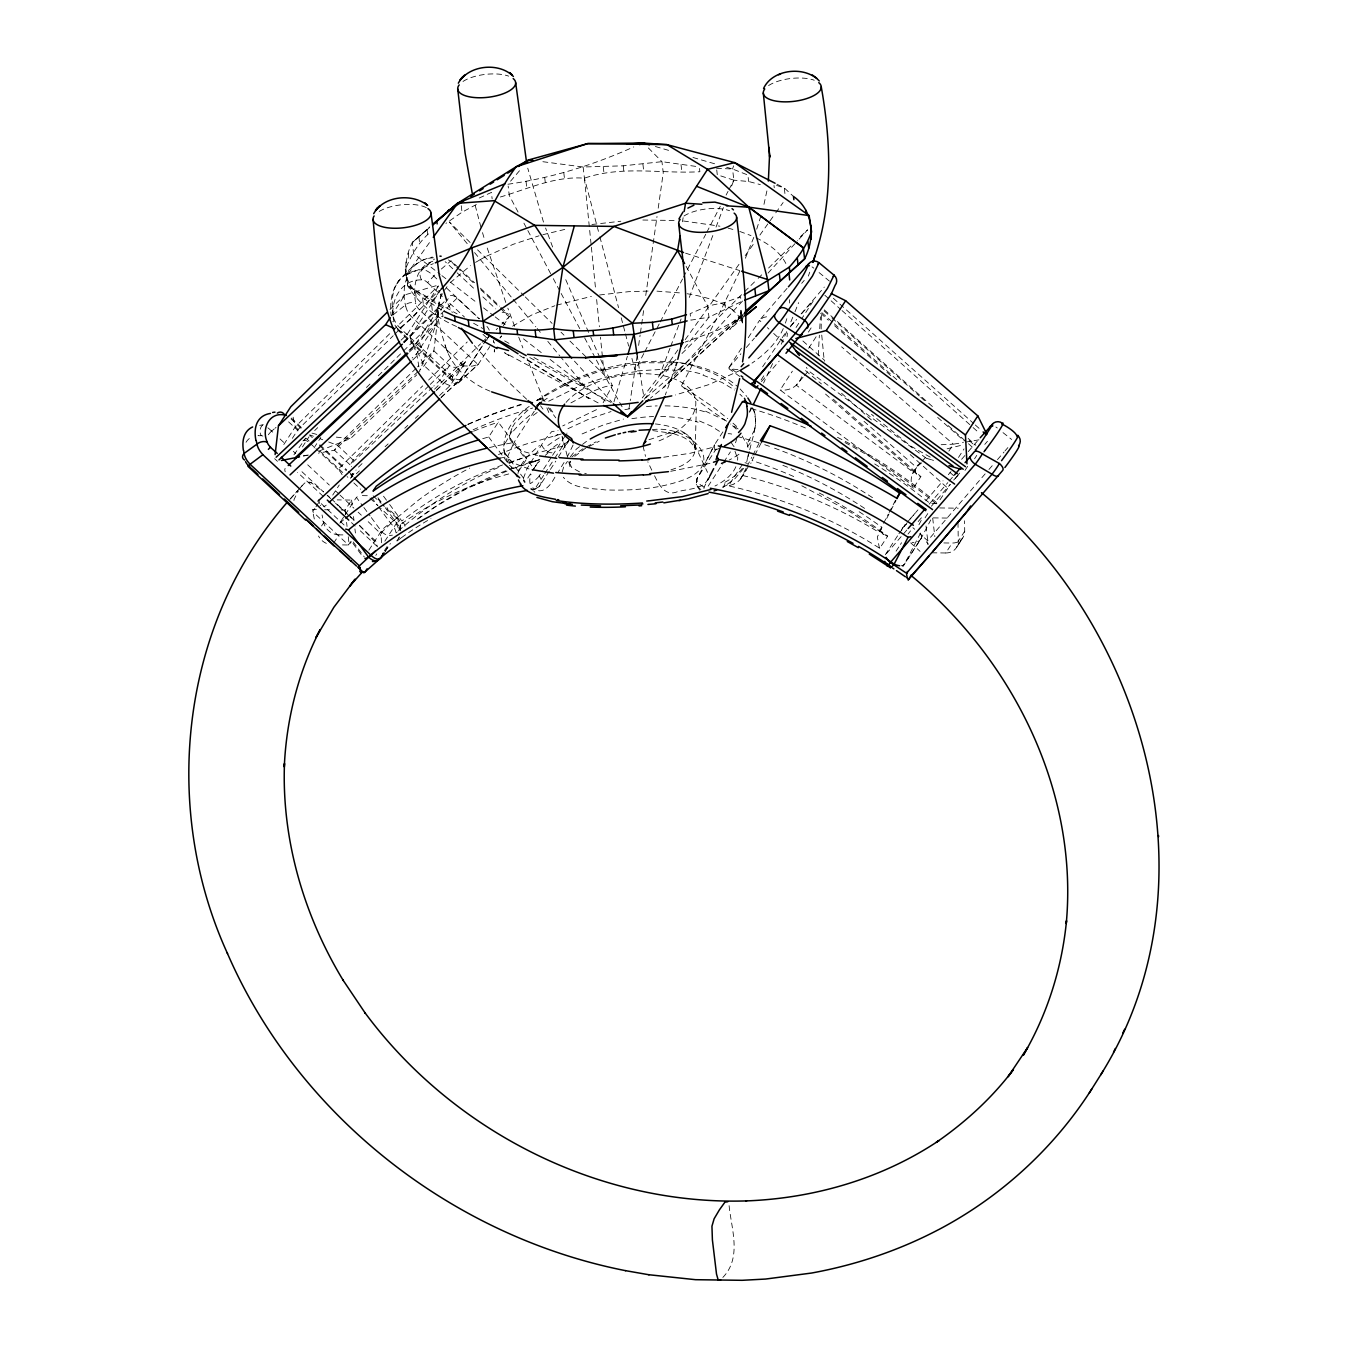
<?xml version="1.0" encoding="UTF-8"?>
<svg xmlns="http://www.w3.org/2000/svg" width="1348" height="1348" viewBox="0 0 1348 1348"><rect width="100%" height="100%" fill="white"/><g stroke="black" fill="none" stroke-linecap="round" stroke-linejoin="round"><path stroke-width="0.75" stroke-dasharray="5 3.75" d="M494.43 352.03L494.43 349.587L494.227 351.525M821.151 329.013L821.421 312.787M696.309 408.107L695.214 449.609C693.934 461.859 680.235 466.897 670.091 470.098M927.609 544.171L927.626 541.812M456.534 326.519C436.819 317.959 419.009 304.412 407.77 285.894C404.636 271.285 405.243 255.968 412.303 242.522L429.81 226.835M643.03 446.003L645.507 456.382M818.219 355.383L819.365 335.214M819.736 328.693L820.427 316.814M523.395 478.388L527.017 468.716L543.193 442.195A91.529 44.636 -58.2 0 1 545.603 438.639L551.753 431.596L558.055 430.669M789.372 303.014L789.608 299.728M406.034 275.683L405.849 261.967M404.518 342.072L438.959 308.153L433.871 350.834L424.216 365.712L419.649 370.009M562.2 471.884L563.717 466.846L567.441 461.387M637.149 355.805L630.241 400.626M638.632 345.408L640.115 335.012M640.418 332.939L643.973 307.984M645.743 295.515L657.015 216.506M658.212 208.182L663.25 172.847L661.952 161.676L646.349 145.921M293.931 500.462L294.066 499.67A33.869 16.176 46.1 0 1 294.184 499.131L298.346 491.009M628.96 408.697L629.92 402.648M542.688 398.654L542.081 400.979M441.184 293.493L436.061 323.857L420.424 370.009M682.442 221.763L683.133 217.651M699.865 490.268L696.377 484.977L696.495 479.955L714.491 444.806L723.404 431.09M766.894 190.927L763.44 206.817M352.519 473.468L351.457 476.821M749.791 449.642C752.757 436.348 758.958 422.126 753.33 408.579M654.555 475.777C658.616 484.033 664.244 495.457 675.466 492.408C686.031 488.448 706.638 490.183 708.509 476.232M749.319 451.614L746.725 461.825M352.047 475.305L352.536 473.333M510.134 433.197L512.425 426.962M726.521 421.149L714.659 413.027A91.529 5.392 36.7 0 1 711.592 410.904L698.365 400.963L681.431 385.713L713.429 407.248L727.751 418.588M786.828 318.701L785.412 323.132M573.052 445.059L567.238 457.107M613.98 401.822L627.376 356.243M760.895 216.068L756.464 229.885M754.661 429.759L748.005 442.211M523.529 478.152L507.623 456.601L514.043 442.414M675.399 367.263L665.322 394.863M731.627 186.041L733.851 180.177L732.554 169.006L733.598 165.821M808.379 276.087L809.71 272.178M406.422 266.87C411.881 253.929 419.666 240.753 430.905 231.856M397.357 517.615L397.02 518.239A2.359 1.129 46.2 0 1 397.997 520.867A7.566 6.639 33.9 0 1 398.216 530.792A9.503 3.589 50.5 0 0 393.902 520.749L380.625 508.179M568.283 441.756L569.008 439.701L556.825 459.533M505.23 443.121L512.004 431.208M708.357 479.837L709.402 477.024M753.785 237.366L744.433 260.619M669.973 348.256L659.576 375.62L641.699 398.654M670.714 346.301L681.111 318.937M689.283 297.453L713.058 234.906M716.024 227.087L723.455 207.541M795 311.776L798.623 302.643M792.776 317.218L789.776 324.447M786.743 331.625L779.751 347.666M714.423 444.941L714.895 451.529M739.816 271.133L718.417 315.365L681.414 385.798M772.606 363.572L763.558 383.034M442.414 293.763C432.573 310.933 440.964 330.968 446.121 348.172M783.272 328.592C776.802 343.032 764.923 354.288 752.032 363.101M749.994 411.393L751.712 407.854M399.059 537.616L396.868 540.851M399.514 529.444C404.602 520.092 392.049 512.847 386.943 507.674M705.897 461.42L714.389 444.992M703.959 488.566A9.722 1.062 -80.2 0 1 704.111 487.134L709.84 476.046M749.471 412.32L750.937 407.77M746.185 468.11L742.394 475.423A422.884 369.369 23.2 0 1 878.913 532.291L882.637 525.097M747.129 466.273L751.864 457.124M752.807 455.287L759.446 442.481M753.936 456.888L752.049 460.544A422.884 366.437 42.5 0 1 794.444 476.855M754.88 455.068L761.519 442.245M883.563 523.294L888.214 514.313M889.141 512.51L895.662 499.94M886.714 518.441L896.016 500.462M918.915 524.793L922.605 517.666M920.532 533.05L904.356 564.323A9.706 8.476 33 0 1 902.789 566.362L920.819 539.015L930.76 519.907M643.788 353.58L635.077 370.363L631.875 358.231M644.765 351.727L659.29 323.756M660.25 321.886L682.526 279.002M683.487 277.132L705.762 234.249M706.74 232.378L720.287 206.278M726.1 195.089L728.038 191.365M729.015 189.495L733.851 180.177L748.646 181.508L760.339 184.609M392.74 315.247A7.279 5.493 -5.1 0 1 393.127 314.842C391.493 303.233 391.426 289.972 399.21 280.401C391.139 289.938 389.892 303.182 391.055 315.162M398.435 538.728L399.396 536.925M570.339 456.77L576.439 449.036L586.987 440.981M920.751 462.802C914.382 466.459 912.731 474.631 920.869 476.619L913.236 488.414L780.155 390.01L792.371 371.155M743.658 468.379L734.441 479.248L723.034 487.117M570.423 461.286L569.311 463.223L570.103 461.69L570.019 466.56L567.744 457.798M921.712 462.903C913.388 468.329 907.962 479.281 913.236 488.414M564.037 462.499L558.375 471.716M396.885 283.653C405.95 271.976 417.257 259.911 432.422 257.064M455.236 265.876L449.76 259.675M397.711 329.114L397.845 328.878A7.33 3.505 46.1 0 1 394.307 323.469M813.215 301.025L801.757 318.684M396.969 518.306L383.776 505.854M740.406 478.978L746.067 470.199M912.663 473.569L915.882 468.632M283.805 444.537L295.263 426.861L391.83 331.642M292.348 438.336L298.077 429.507L393.178 335.753M293.948 454.815L305.726 438.302M302.441 446.963L309.08 436.718M391.324 315.87L404.973 294.824L437.46 285.321M314.05 447.89L320.79 437.477M401.064 340.168L407.147 334.456L439.381 284.765M403.878 342.813L409.977 337.101L442.211 287.41M409.961 350.109L414.51 345.829L438.959 308.153M409.404 351.98L420.138 341.92L449.76 296.257A7.313 3.505 46.1 0 1 457.023 298.178L479.147 318.869M314.893 508.381L312.736 511.684L348.407 544.996L350.547 541.694M315.971 506.73L319.19 501.759L344.448 525.349M332.72 495.07L339.258 484.994M353.176 474.125L349.89 479.18L347.076 476.585M351.171 477.546L356.091 469.98M321.565 525.956L323.705 522.636L322.054 514.97M345.627 514.127L345.155 510.016L351.592 500.074L337.219 499.889M340.825 521.373L344.128 516.301M345.223 514.616L356.175 497.715M333.63 543.126L339.005 534.853L343.167 534.903M439.549 395.554L450.148 385.595L465.7 361.601L435.775 391.038M342.459 544.912L349.199 545.013L351.356 541.694M486.224 339.629L458.118 382.967L478.54 363.943L489.813 346.571M441.251 397.323L461.201 378.636L486.123 340.235M487.251 338.483L489.509 334.995M503.343 325.711L508.988 317.016L501.877 324.076M368.897 550.153L381.282 531.078A9.722 1.87 -36.5 0 1 390.549 523.108L418.318 500.226A428.192 391.24 27.3 0 1 469.677 468.11M375.789 555.41L376.749 553.91M384.854 541.188L398.014 520.884M384.315 550.793L387.685 545.586M385.191 551.13L388.477 546.075M385.157 551.568L390.398 543.48M482.736 438.673A467.554 389.387 36.4 0 1 488.684 437.005L498.322 422.143L524.439 457.511A422.884 383.624 28.5 0 0 509.392 462.482M534.263 411.258L514.245 442.127L532.966 467.486M518.542 471.412L526.209 459.601M527.793 478.068L534.314 467.975M535.409 466.307L539.773 459.584L530.017 462.448A413.263 375.199 28.4 0 0 416.835 519.536M531.061 489.745A414.493 340.774 37.1 0 1 534.768 489.122A9.706 8.476 33 0 0 539.2 475.928L542.536 470.789M543.648 469.07L551.433 457.056M552.545 455.354L567.003 433.045M543.648 475.339L534.752 489.054A9.722 4.33 80.8 0 1 530.606 488.684M544.761 473.62L553.657 459.904M554.769 458.185L562.554 446.171A9.706 8.476 33 0 0 568.789 440.055M549.344 471.075L539.048 486.729L533.303 489.964M550.405 469.424L555.764 461.185M741.484 348.172L729.083 367.296L737.676 373.447M748.258 337.741L759.531 320.369L762.665 323.267M762.597 366.825L786.929 330.749M700.893 489.61A9.706 8.476 33 0 1 697.304 478.051L716.209 448.884M761.064 380.035L765.546 373.093M796.061 327.463L800.628 320.436M708.138 486.19L722.612 463.897M723.724 462.179L730.397 451.883M808.412 332.097L812.844 325.239M808.648 348.306L816.602 336.023M819.264 493.014A413.263 358.012 42.7 0 1 880.598 530.893L887.658 536.116L879.755 548.299L872.325 543.665A413.263 360.927 23 0 0 738.873 488.262L728.51 485.836L742.681 463.998M801.571 376.85C798.774 386.101 789.726 391.139 780.256 390.027M741.147 477.799L749.909 464.285M948.857 451.142L953.373 444.2L963.432 442.481M885.316 554.702L898.493 534.398M898.914 533.707L908.771 520.564M896.083 551.163L899.369 546.109M900.464 544.424L901.542 542.739M958.479 457.461L964.022 448.918M925.065 517.784L928.283 512.813M940.011 499.805L950.34 484.303M964.949 470.503L969.532 463.442M919.892 533.252A9.722 4.735 27.4 0 1 921.24 538.29L904.356 564.323A9.722 4.718 27.4 0 1 901.138 565.772M974.553 458.792L976.761 455.388M931.889 552.798L945.757 552.983L952.21 543.059A14.575 12.722 33 0 0 964.713 531.213L964.561 520.783M945.757 552.983A14.575 12.722 33 0 0 958.26 541.155L964.713 531.213M554.904 477.175C550.574 485.297 542.334 496.199 532.763 487.757M394.004 321.633C389.05 302.744 399.985 279.491 421.57 279.862A7.347 3.505 46.1 0 1 427.619 282.625L436.112 273.577M432.759 261.259C415.268 266.853 412.555 288.034 415.824 303.62A7.262 3.471 46.1 0 0 419.531 309.855L412.454 317.808L397.727 329.738M905.064 524.844L902.216 528.618M603.146 402.732L612.346 385.68L600.77 359.646M397.424 282.76C402.681 274.335 412.623 270.459 422.143 269.684L432.657 260.602M444.503 290.224L446.997 286.686M443.29 307.967L407.77 285.894L406.489 274.722L430.804 240.719M677.926 349.924L659.576 375.62L676.005 359.411M685.256 339.629L740.305 262.523M745.208 255.665L754.998 241.949M759.884 235.091L774.561 214.534M775.791 212.816L783.121 202.537M722.831 1277.449C742.158 1257.515 731.307 1228.988 729.032 1204.977M439.92 290.797L431.343 302.356L432.624 313.528L443.003 316.814L442.262 310.343C426.474 300.166 406.658 290.915 405.276 269.212M301.463 486.392L304.362 483.325A34.492 16.479 46.1 0 1 304.867 482.955L308.978 482.079A10.919 5.224 46.1 0 1 311.54 482.904L323.486 491.801M910.54 530.876L908.013 534.061M644.226 399.278L674 361.534M684.363 348.407L708.964 317.218L741.13 301.699L740.558 296.796L724.769 302.457L707.666 306.047L690.142 313.663L690.901 320.133L708.964 317.218L707.666 306.047L685.593 265.387M953.71 480.09L955.665 477.748M510.555 181.188L520.985 169.006M910.069 519.047L917.937 509.915M918.173 521.575L923.447 515.442M787.064 288.354L759.969 319.695L763.457 317.505L770.062 315.954M801.689 283.333L804.234 280.384M728.746 367.852L740.911 353.766M746.337 347.498L754.459 338.112M790.754 325.896L795.91 319.931M801.066 313.966L824.285 287.107M790.181 326.941L796.668 319.442M801.858 313.444L813.114 300.57M761.468 381.636L779.195 361.112M803.054 377.204L796.196 385.124L913.489 472.407L916.64 467.554L863.596 420.964M804.419 375.603L808.53 370.852L807.418 369.066M922.133 461.218L926.245 456.466M961.613 459.314L966.92 453.164M968.252 451.614L978.901 439.313M907.625 521.878L915.309 512.965M925.823 500.765L943.027 480.832M948.318 474.698L950.98 471.615M906.833 530.05L885.889 554.298A7.178 3.454 44.1 0 1 885.973 554.112M929.227 504.135L947.812 482.635M949.127 481.101L953.12 476.484M959.675 473.114L955.783 477.613L949.548 472.036M955.328 478.473L958.007 475.389M984.781 444.385L987.461 441.285M931.384 506.225L950.003 484.657M988.943 469.492L993.678 464.015M997.469 459.634L1004.091 451.968M1005.035 450.872L1007.883 447.587M985.152 473.873L927.592 540.7L920.296 534.078M465.616 361.702C462.128 366.605 453.181 369.335 449.541 365.477L433.871 350.834L417.577 366.841M289.803 499.468L297.588 490.79M298.885 489.341L304.075 483.544M290.882 498.255L298.582 489.695M742.563 300.992L663.385 387.601L650.393 398.199M768.006 273.139L797.713 240.669M799.111 239.118L807.604 229.834L798.488 238.545M450.232 282.692L470.401 265.64M805.497 370.616L821.454 383.944M487.639 338.213L489.071 336.815M496.182 329.738L497.597 328.322M393.313 330.176L437.898 286.231M394.661 334.287L439.229 290.342M403.221 342.156L446.795 299.189M314.691 430.585L317.673 427.636M366.437 387.516L372.368 381.669M378.316 375.806L402.075 352.384M403.558 350.918L457.006 298.194M342.038 474.648A9.756 4.667 46.1 0 0 338.062 469.34L422.682 385.882M428.63 380.018L467.234 341.954M434.578 389.168L480.596 343.774M482.095 342.308L488.027 336.461M681.97 353.513L743.22 293.072M744.703 291.606L756.666 279.811M758.149 278.345L762.631 273.914M768.613 268.016L792.506 244.426M302.946 440.981L305.895 438.1M416.094 368.29L337.607 445.379L334.456 450.232L318.347 453.147M428.799 385.831L353.277 460.022L350.126 464.875L351.609 466.779M430.282 384.382L449.541 365.477L439.886 380.355L433.803 386.084M358.484 467.116L362.949 462.718M389.96 309.551L404.973 294.824M409.034 350.362L436.061 323.857L416.717 353.682L412.134 358.012M397.222 517.497L380.439 533.37L365.578 519.199M319.324 450.94L350.615 438.521L416.768 374.828M418.133 371.441L334.456 450.232L350.126 464.875L432.287 387.516M356.361 473.755L359.394 470.907M385.107 446.727L388.123 443.896M404.771 428.243L407.787 425.412M415.353 418.301L418.386 415.454M412.758 359.933L423.491 349.873A7.313 3.505 46.1 0 1 420.155 341.92M436.196 390.431L451.529 376.058A9.756 4.667 46.1 0 0 461.185 378.62M440.981 397.66L460.949 378.957M457.781 383.371L478.169 364.398M453.046 379.85L452.305 376.8L463.965 365.915L472.154 366.167L478.034 364.499L419.531 309.872M464.15 363.202L458.387 366.723M396.127 532.898L397.205 531.904M742.933 314.589L663.385 387.601L742.529 315.499M574.72 456.349L585.015 448.598L599.253 441.234M645.81 397.896L743.675 312.702M412.303 242.522L429.49 227.627L412.303 242.522L413.6 253.694L440.24 274.335M441.335 269.044L450.99 260.754L458.421 267.629M529.191 406.405C509.207 420.34 493.301 446.677 512.375 468.413L504.287 451.631M571.94 456.837L582.724 448.901L596.136 441.773M433.534 259.844L434.427 259.086M743.405 317.639L729.774 329.418L738.755 319.24L736.935 321.97L741.13 311.91L740.659 315.112L740.945 310.209L742.731 324.211L741.602 317.083M274.284 428.866L271.622 431.09L275.228 434.46M275.177 428.142L276.054 427.4M263.248 424.586L259.709 425.446M393.127 314.842L405.596 304.85A7.279 5.459 -6 0 1 415.824 303.62M397.07 540.969L401.131 537.919M476.349 204.525L462.01 212.226L445.918 223.397M418.099 518.862L437.089 505.719L466.341 488.819L510.926 469.34M401.519 537.65L401.889 537.38A413.263 343.74 36.4 0 1 430.972 518.559M512.628 326.182L532.207 314.741L554.837 305.743M536.959 400.524C577.601 372.284 628.353 356.866 677.892 362.444M596.507 409.657L562.739 425.901M570.945 402.867C583.92 396.127 598.074 387.061 612.245 385.292M744.197 316.005L717.844 330.193L685.222 342.089M563.683 444.385L569.446 440.779M544.845 396.076L572.799 380.877L605.859 369.032M554.769 436.314L557.904 434.359M475.524 262.388L481.809 258.749M357.237 496.805L356.411 497.395L362.629 505.82M548.737 401.182L580.044 385.764L606.701 376.833M539.773 459.584L534.28 461.589M486.712 256.103L513.285 244.274L539.031 235.799M480.966 259.204L487.521 255.665M740.827 370.06L709.233 384.483L675.399 394.998M567.946 428.681L590.441 418.419L611.048 411.578M582.083 433.938L603.213 425.008L623.517 419.06M734.037 484.084L728.611 485.819M479.248 198.021L491.397 192.427L492.138 198.897M648.978 439.667C662.306 436.061 683.301 423.997 692.333 440.594A91.529 74.831 39.4 0 1 694.422 444.233L707.515 472.356M699.494 168.466L699.882 171.735C661.346 173.926 621.984 165.282 584.425 178.172C553.792 175.847 526.226 189.765 497.833 197.735M468.093 424.115L491.616 414.325L520.732 404.383M450.047 385.629L442.127 382.259L424.216 365.712L414.527 345.813M406.489 274.722L433.365 263.652M507.943 184.238C551.517 178.105 593.676 164.928 633.762 146.915M512.712 468.666L536.453 461.05L531.297 461.757M556.623 305.154L591.368 296.408M711.491 447.671L690.227 453.265L662.256 457.444M709.924 463.392L670.259 471.396M537.229 399.733L542.654 398.283L545.047 401.569M542.873 234.687L566.918 228.907M561.358 433.972L525.939 444.132A428.192 391.24 27.3 0 0 497.294 455.068M947.088 448.817L963.871 444.655M303.536 456.045L309.551 454.832M303.317 455.843L307.26 455.135M965.438 442.144L979.524 439.734M599.54 294.993L628.522 291.69L648.978 291.033M591.941 224.476L620.838 221.241M542.89 161.709L583.128 167L623.231 165.821L661.952 161.676L697.27 166.596M433.483 257.822C408.933 258.361 400.002 285.911 405.765 306.35M737.963 369.672L728.897 368.678L739.648 376.378M637.452 370.885L660.503 369.487L677.252 370.329M362.309 495.626L369.032 495.744M640.469 362.764L672.719 362.814M258.681 435.758L261.141 435.69A6.605 3.168 46.1 0 1 262.877 436.078M439.347 256.086L441.571 256.053M941.157 444.722L953.373 444.2L841.624 346.84M642.844 220.027L675.618 220.465M939.725 507.943L958.209 508.196M316.392 509.628L312.281 509.578L314.792 521.187M324.615 509.746L332.821 509.847M341.044 509.965L345.155 510.016M933.288 517.885L949.717 518.104M943.886 542.941L952.21 543.059M652.264 429.692C689.603 424.249 733.059 465.852 677.134 482.062C654.033 489.257 629.516 490.706 605.454 489.914C591.384 488.195 573.17 489.324 563.329 477.243M656.981 291.151L681.667 293.038M652.786 430.602L673.848 433.567L668.625 432.287L669.686 432.539M716.546 168.298L732.554 169.006L747.904 175.038L748.646 181.508M683.487 221.005L719.916 226.194M336.275 437.14L350.615 438.521M655.347 423.946C670.866 425.53 693.664 431.427 695.315 450.148L694.473 446.036L694.911 447.62L689.586 441.082L683.537 437.342L672.703 433.281M463.965 365.915L411.022 316.308A14.676 7.717 48.4 0 1 405.782 306.367M502.164 312.281C510.538 312.028 514.885 324.767 500.276 307.934M687.076 293.729C701.92 296.172 720.877 300.604 734.357 311.152L732.368 309.619L740.659 318.077L739.782 316.729L742.546 323.014M679.662 362.629C700.337 365.645 721.231 372.469 737.255 386.32M936.894 503.394L929.985 503.411A458.505 396.312 44.5 0 0 874.684 463.948M537.515 455.472L523.294 451.428L513.2 445.009M584.695 473.3L586.296 473.637M309.08 482.331L311.54 482.904M311.995 433.146L319.931 435.236M728.072 228.132L733.716 229.649M737.053 436.331L760.794 443.374M697.152 367.414C711.121 371.509 724.752 377.962 735.199 388.258M702.965 375.165L722.073 382.495L734.626 390.01M926.396 458.32L808.53 370.852M926.767 458.421L931.856 459.887M932.226 460.005L933.541 460.376M655.381 146.511L671.22 151.128M692.973 157.48L716.732 164.389M726.623 167.27L732.554 169.006M529.056 468.986L514.043 463.274L507.758 458.286M745.006 462.684L747.483 463.459M685.576 253.171L739.614 270.544M733.851 180.177L717.288 174.785L716.732 169.915M705.543 411.207L724.769 420.155M739.782 231.468L750.988 235.58M764.72 444.722L772.606 447.435M699.561 421.014L711.424 426.187L721.551 432.708M579.505 471.851L571.704 467.588L569.041 461.909M310.192 435.016L313.427 436.23M320.099 438.757L322.762 439.768M328.659 441.992L337.607 445.379L354.895 461.707M490.065 391.173C469.424 382.899 451.294 366.74 444.874 344.936M398.182 330.361L407.147 334.456M598.124 402.884L504.337 352.536M801.841 485.786L849.459 511.448L886.698 535.914A17.878 11.239 -28.1 0 0 887.641 536.116M756.093 237.838C768.242 243.6 780.222 251.84 786.238 264.275M776.92 184.187L784.283 187.928L793.5 196.471M837.512 437.342C873.453 455.54 907.187 478.001 938.073 503.832M529.798 357.574L611.571 402.782M504.978 353.21L508.735 355.282L505.534 353.446M930.272 457.174L910.625 446.003L871.482 414.325M407.77 285.894L457.124 313.916M473.586 323.25L482.719 328.44M504.658 340.892L510.134 344.01M533.909 357.49L585.083 386.556L607.223 402.26M519.637 355.468L588.891 398.536L523.344 357.102M738.097 428.934L730.751 424.03M441.908 275.632L448.564 280.788M450.232 282.069L476.872 302.71M483.528 307.866L493.52 315.617M495.188 316.898L505.163 324.649M523.479 338.837L543.463 354.305M550.119 359.461L585.083 386.556L561.122 357.506M1003.013 432.641L1011.64 439.482M819.079 272.566L829.441 281.142M912.899 527.691L914.753 529.275M732.554 425.732L736.935 429.726M825.532 394.071L916.809 474.513L915.359 472.272M732.992 423.188L738.67 428.26M833.266 399.193L920.869 476.619M820.629 313.258L828.43 320.201M834.665 325.761L890.86 375.755M937.686 417.425L964.224 441.032M833.35 298.279L973.745 423.592M975.312 424.991L979.996 429.169M824.875 295.279L829.559 299.458M831.126 300.84L840.478 309.197M842.045 310.596L971.52 426.17M973.087 427.569L979.322 433.129M968.15 438.437L975.851 445.295M910.743 542.856L920.061 551.349M824.302 309.872L932.648 406.759M824.066 310.882L830.301 316.46M831.868 317.842L919.218 395.924M920.785 397.306L925.469 401.485M969.145 440.526L973.829 444.705M821.859 312.685L832.778 322.442M834.328 323.84L898.29 380.995M948.2 425.614L966.92 442.346M968.487 443.728L976.289 450.704M802.919 340.993L824.757 360.506M780.711 338.887L783.828 341.684M841.556 393.262L872.746 421.149M910.186 454.596L947.627 488.06M327.294 495.205L329.771 497.429M332.299 499.737L334.877 502.113M767.383 327.631L768.95 329.081M773.668 333.445L783.104 342.173M376.8 546.125L358.164 528.837M526.664 399.244L501.355 375.283L473.654 344.869M337.438 504.489L347.059 513.436M351.474 522.62L355.484 526.36M323.217 496.334L297.554 472.373M480.41 288.186L499.636 306.131M501.119 307.512L508.516 314.404M459.887 268.993L474.547 282.709M456.736 267.275L474.766 284.091M480.764 289.702L498.777 306.535M452.793 268.774L445.918 262.338A14.676 6.083 47.6 0 0 445.143 261.714M457.09 272.785L475.339 289.837M482.87 296.863L495.761 308.894M436.803 278.901L433.517 275.851A14.575 6.032 47.5 0 0 422.16 269.701M446.626 288.101L479.416 318.718M427.619 282.625L442.38 296.425M449.777 303.317L464.538 317.117M483.005 334.355L486.695 337.792M452.305 376.8L399.985 327.935A14.558 7.667 48.4 0 1 393.144 314.859M397.845 328.878L456.804 383.944A10.666 4.886 -75.3 0 1 452.625 380.389M397.508 329.788L455.034 383.506M291.353 418.065L301.851 427.889M309.366 434.899L312.365 437.696M319.864 444.705L346.773 469.896M290.983 418.908L301.8 429.001M319.375 445.43L346.352 470.688M298.077 429.507L295.263 426.861L293.038 416.785M288.607 421.873L298.161 430.804M306.35 438.454L309.08 440.998M319.965 451.192L344.38 474.058M310.023 443.172L314.438 447.3M315.921 448.682L338.062 469.357M280.03 438.959L286.046 444.57M293.274 451.31L295.684 453.568M307.698 464.807L329.333 485.078M301.969 471.733L323.537 491.936M274.638 458.674L277.452 461.302M348.256 471.294L354.204 476.889M350.379 474.462L353.075 476.99M327.143 495.323L330.749 498.693M373.143 495.828L381.113 503.343M353.833 482.921L360.556 489.257M335.753 491.093L338.955 494.093M340.016 495.104L353.884 508.145M349.486 515.728L351.997 518.087M335.534 503.208L337.944 505.449M339.14 506.578L348.744 515.61M378.013 499.266L380.995 502.079M369.942 498.086L377.962 505.669M358.13 512.173L361.331 515.189M349.941 516.739L354.558 520.496M359.528 525.787L377.491 542.772M359.596 525.299L375.822 542.958A10.953 5.24 46.1 0 1 377.069 545.603L377.423 546.816M739.884 394.189L742.158 396.396M740.086 388.932L746.826 396.447M470.132 242.505L449.272 221.914L469.239 246.128M477.58 249.852L523.765 295.465M525.265 296.931L552.09 323.402M561.021 332.231L564.003 335.163M569.968 341.061L587.846 358.703M589.329 360.169L604.241 374.879L622.574 407.652M533.774 491.161L534.886 492.256M574.433 361.129L611.992 402.277M474.563 252.582L511.852 297.773M513.184 299.391L535.813 326.839M537.144 328.44L542.469 334.911M547.81 341.364L559.791 355.889M881.676 532.629L883.462 534.516L881.238 531.618L881.693 528.18L877.346 536.959L879.25 547.389A17.878 11.627 -83.4 0 0 879.755 548.299M548.299 407.703L555.78 417.846M540.565 405.815L543.008 409.118M488.684 437.005L509.814 465.65M383.523 496.199L388.409 502.804M389.639 504.472L401.839 521.002A422.884 383.624 28.5 0 1 502.804 464.858M377.929 497.749L384.045 506.022M385.258 507.674L398.688 525.855A422.884 352.182 36.4 0 1 510.791 473.418M371.644 497.513L377.558 505.517M378.737 507.118L390.549 523.108A9.722 3.741 47.7 0 1 395.823 532.224M363.876 507.505L370.093 515.913M371.34 517.598L381.282 531.078A9.706 8.476 33 0 0 392.42 535.139M353.21 541.947L364.398 557.095M352.94 543.345L362.781 556.707M549.849 408.107L554.651 414.662M730.886 442.077L733.514 446.053M532.039 488.785L532.831 489.998M742.209 436.027L745.848 442.565M806.39 367.397L807.081 368.51M518.053 212.057L509.241 195.409L508.162 186.091M523.934 223.161L526.866 228.722M527.843 230.559L552.326 276.812M553.32 278.665L560.161 291.623M561.156 293.476L579.758 328.626M584.644 337.876L595.428 358.231M596.406 360.084L604.241 374.879L600.45 337.219M494.598 343.184L493.688 341.566M751.325 408.528L751.392 408.629A458.505 396.312 44.5 0 1 808.396 429.254M447.991 303.839L452.305 312.584M651.792 470.216L647.832 461.808M599.927 357.759L590.154 335.888M588.621 332.434L564.694 277.25M543.733 400.171L527.051 358.585M546.9 407.871L550.051 415.572M409.977 337.101L416.717 353.682L419.784 371.93M518.727 337.135L522.872 347.885M446.66 349.503L447.89 352.721M552.629 247.021L545.586 228.014M514.616 326.317L507.842 308.136M505.786 302.457L486.443 245.707M543.497 222.1L527.742 168.18M482.5 232.631L484.438 239.186M480.933 227.222L475.052 204.862M567.238 455.91L562.217 436.87M583.128 167L584.425 178.172L599.355 234.822M599.877 236.844L618.547 307.647M621.209 317.774L624.95 331.928M625.472 333.95L628.674 346.082M318.735 499.636L319.56 503.478M637.048 354.709L643.906 397.256M493.301 340.05L493.604 342.459M932.698 518.138L934.838 536.656M926.009 526.006L928.165 544.541M784.924 193.522L784.283 187.928L773.887 184.541L774.258 187.776M724.769 302.457L725.51 308.928M681.01 164.625L681.768 171.095M642.912 164.102L643.653 170.589M623.231 165.821L623.804 170.724M603.247 166.781L604.005 173.269M563.784 172.561L564.526 179.048M544.676 177.329L545.249 182.233M526.006 181.222L526.748 187.709M461.252 205.738L462.01 212.226M427.03 229.312L427.602 234.215M418.857 236.608L419.616 243.078M422.649 298.413L423.39 304.884M415.572 292.449L416.128 297.352M408.191 253.07L408.933 259.541M410.163 284.529L410.904 291M351.592 500.074L352.553 508.314M353.513 516.554L353.985 520.665M354.928 528.905L355.417 533.016M346.588 522.367L347.059 526.478M348.256 536.774L349.199 545.013M584.425 178.172L591.165 245.134M591.384 247.24L595.597 289.079M596.642 299.542L599.388 326.755M821.741 335.062L824.268 361.247M380.557 534.499L380.675 535.881M400.609 530.809C397.727 524.743 404.13 518.104 405.158 527.439M696.309 484.084L696.377 484.977M957.99 522.401L958.26 541.155M695.197 448.581L695.214 449.609M339.005 534.853A14.575 12.722 33 0 1 323.705 522.636M326.334 543.379A14.575 12.722 33 0 1 318.482 535.999M859.148 511.751A422.884 366.437 42.5 0 1 882.064 527.439M844.994 442.565A467.604 404.299 44.3 0 1 936.574 504.253M704.111 487.134A9.722 4.718 27.3 0 1 697.304 478.051M921.24 538.29A9.706 8.476 33 0 1 912.04 542.334M774.561 448.176A428.192 370.11 44.5 0 1 874.768 499.181M728.156 433.719A9.722 4.718 27.3 0 1 731.694 434.073M736.8 437.948A9.722 2.696 -75.1 0 1 733.935 446.508M782.885 465.33A414.493 358.13 44.7 0 1 865.399 508.904M741.349 477.9A11.947 8.492 -48.3 0 1 734.02 483.831M751.106 462.886A11.947 5.561 84.6 0 1 750.701 463.409M473.62 431.175A467.554 424.148 28.5 0 1 498.322 422.143M339.78 523.125A467.604 385.545 36.9 0 1 345.779 518.036M489.408 447.57A467.604 385.545 36.9 0 1 514.06 442.481M539.2 475.928A9.722 1.87 -36.4 0 1 530.64 483.426M500.125 458.151A458.505 377.541 37 0 1 507.64 456.652M473.114 429.776A458.505 418.925 27.3 0 1 532.629 408.04M398.502 530.876A414.493 379.058 27.2 0 1 501.49 466.189M508.887 463.173A414.493 379.058 27.2 0 1 562.588 446.239M562.082 436.482A9.722 2.713 76.6 0 1 562.554 446.171M467.705 424.637A467.604 426.895 27.5 0 1 521.693 404.636M536.588 400.474A467.604 426.895 27.5 0 1 542.233 399.042M534.229 461.286A11.947 10.413 -78 0 1 526.057 459.853M787.333 333.057A10.649 4.381 -84.4 0 1 787.047 336.73M812.035 266.904A7.279 3.522 40.8 0 1 813.838 268.201M995.886 427.03A7.279 4.095 41.3 0 1 997.301 427.99M904.811 525.08A7.178 3.454 44.1 0 1 906.496 524.288M901.61 530.708A7.566 6.639 33.8 0 1 902.874 527.624M926.666 541.694A14.289 3.185 -88.4 0 1 926.683 542.57M262.793 425.345A12.907 5.274 48.6 0 0 262.304 425.277A7.38 5.763 -86.7 0 0 261.175 435.64M267.881 427.838A12.907 5.274 48.6 0 1 271.605 431.124M268.319 434.781A7.296 1.264 -49.4 0 1 271.689 430.888M246.044 442.279A55.504 26.522 46.1 0 1 252.565 436.701M257.99 435.488A55.504 26.522 46.1 0 1 258.496 435.455M381.265 532.393A14.289 4.954 89.9 0 1 381.433 533.741M381.231 537.785A10.413 1.112 86.6 0 1 381.501 544.424M487.134 339.46A10.649 1.634 86.3 0 1 487.032 340.033M448.362 259.878A7.279 3.471 46.1 0 1 450.738 261.664M421.57 279.862A7.279 6.083 80 0 1 422.143 269.684M393.195 321.886A7.279 5.493 -5.1 0 1 392.757 321.481M439.97 256.069A7.279 6.066 81.5 0 1 441.217 256.255M326.165 505.129A9.756 4.667 46.1 0 1 323.537 506.258M320.723 505.483A9.756 4.667 46.1 0 1 320.184 505.214M486.931 326.401A9.756 4.667 46.1 0 1 489.29 330.226M285.22 471.783A7.313 3.505 46.1 0 1 285.153 468.43M303.317 440.695A7.313 3.505 46.1 0 1 308.389 441.841M566.076 402.395A69.506 36.834 -10 0 1 676.275 379.732A69.506 36.834 -10 0 1 657.42 441.537M547.81 445.497A124.993 41.434 -18.8 0 1 560.549 437.038M551.989 452.81A9.722 6.622 51.6 0 1 541.845 445.396M517.969 473.502A121.253 39.008 -18.7 0 1 539.537 445.514M624.865 409.691A109.559 60.896 -11.2 0 1 632.953 408.225M646.467 406.54A109.559 60.896 -11.2 0 1 657.184 405.9M665.12 405.849A109.559 60.896 -11.2 0 1 704.836 411.814M746.741 442.532A120.545 55.184 3.4 0 1 748.241 449.844M748.224 454.714A121.286 54.796 6.1 0 1 745.781 462.886M742.36 468.363A121.286 54.796 6.1 0 1 723.606 482.955M724.921 483.528A9.722 7.296 62.7 0 1 722.814 487.15M530.084 483.612A114.058 37.795 -19.3 0 1 531.011 474.311M533.353 469.458A114.058 37.795 -19.3 0 1 539.739 460.965M545.35 455.354A114.058 37.795 -19.3 0 1 547.945 453.063M546.783 452.793A116.653 43.743 -16.6 0 1 558.224 443.778M531.803 488.869A112.642 35.806 -19 0 1 531.719 488.583M727.414 484.774A120.713 52.437 5.5 0 1 720.27 488.414M735.856 466.728A114.075 50.162 6.6 0 1 714.979 486.021M737.693 456.871A114.075 50.162 6.6 0 1 737.575 460.224M734.997 451.378A112.609 51.19 6.5 0 1 736.699 456.804M631.875 418.706A96.298 53.802 -10.1 0 1 653.595 416.549M660.689 416.481A96.298 53.802 -10.1 0 1 698.112 422.227M533.134 415.454A133.637 44.366 -19 0 1 538.088 411.865M513.487 430.922A129.779 41.181 -20.4 0 1 529.815 415.369M607.004 377.558A122.567 66.119 -11.5 0 1 614.486 375.688M614.435 375.553A122.82 68.681 -11.4 0 1 637.419 371.509M677.69 369.622A122.483 70.871 -11.3 0 1 703.521 374.626M752.521 407.77A129.627 60.003 2.7 0 1 755.183 416.144M754.981 416.161A131.295 59.514 6.1 0 1 754.492 429.742M750.347 442.784A129.846 58.537 8 0 1 746.607 447.553M738.974 454.225A129.846 58.537 8 0 1 729.167 460.039M509.022 457.848A129.543 41.148 -15.3 0 1 505.214 453.198M504.944 453.282A131.379 42.091 -18.6 0 1 504.472 443.324M543.126 401.013A122.954 40.389 -19.6 0 1 549.832 396.598M606.162 369.74A117.057 64.199 -11.8 0 1 613.222 367.97M613.273 368.139A117.596 66.945 -11.7 0 1 640.351 363.69M673.141 362.107A117.596 69.321 -11.6 0 1 697.708 366.875M719.293 448.395A118.944 53.667 8.4 0 1 715.569 449.878M514.515 444.537A119.163 37.272 -15.7 0 1 510.808 440.375M510.488 440.476A120.157 37.98 -19.1 0 1 509.729 433.315M512.594 426.912A114.681 35.267 -21.7 0 1 517.093 420.138M518.357 419.885A118.118 36.952 -21 0 1 530.573 407.871M768.579 85.564A29.151 11.525 -6.6 0 1 814.226 80.223M683.958 216.051A29.151 11.525 -6.6 0 1 729.588 210.709M379.209 211.417A29.151 11.525 -6.6 0 1 426.541 207.744M462.987 81.47A29.151 11.525 -6.6 0 1 508.634 76.128M959.068 543.177L956.339 547.794L962.775 537.852L959.068 543.177M501.507 336.09L499.99 337.96L502.063 335.433L501.507 336.09"/><path stroke-width="1.5" d="M744.079 314.084L804.604 258.934C815.068 238.461 813.855 210.608 793.5 196.471L793.871 199.706M811.058 239.354L810.873 225.672M275.11 454.562L278.463 425.799L290.831 406.708L386.943 312.5M768.36 181.036L769.556 155.222L763.305 93.029M742.563 361.854C750.448 313.781 742.276 265.135 736.615 217.314M637.048 354.709L632.498 323.284L677.572 250.593L679.999 236.186M684.177 211.468L685.559 203.228L707.548 169.326L734.626 162.619L775.083 183.244M928.873 556.202L911.315 575.764L911.585 574.871M739.681 378.636L731.593 412.269M574.332 225.874L562.874 267.376L553.674 328.626L554.955 339.797L571.653 358.079M677.791 359.326L682.56 339.595L681.296 345.745C690.732 305.457 682.931 263.905 678.667 223.515M815.034 255.395L812.895 262.371C833.216 206.025 831.615 145.112 821.252 86.828M627.966 354.271L633.779 334.456L687.16 320.908M675.904 365.696L676.865 362.528M727.869 424.772L723.623 437.999M744.147 294.875C759.379 285.742 774.359 276.643 789.305 267.106C798.033 257.519 805.986 246.566 810.485 234.451M716.024 459.651L721.416 444.503M1001.783 424.03C1005.086 425.378 1016.257 432.085 1017.032 436.398M678.92 218.999L682.964 212.024M763.558 88.513C772.421 68.967 805.026 65.445 819.281 80.964M664.615 396.632L643.266 444.874M1100.659 1074.912C1219.013 886.58 1146.373 628.859 981.445 492.66M373.682 213.692C383.506 195.73 412.336 192.949 427.535 205.418L424.822 203.043L427.535 205.418M458.32 83.205C468.312 64.94 499.131 61.806 513.403 76.482M761.047 388.376L753.431 404.333M441.133 289.146C474.85 253.609 487.184 205.435 516.132 166.764L528.82 159.873L587.762 143.579L643.501 143.057L666.974 144.64L734.626 162.619L809.137 215.579L811.631 232.142M1113.532 1052.232L1115.352 1048.508M1122.85 1032.956L1124.653 1029.249M709.84 476.046L713.665 468.649M715.586 464.959L718.45 459.415L716.765 456.264M761.519 442.245L770.045 425.766A467.554 405.158 42.5 0 1 899.739 493.284L896.942 498.676M910.81 536.706L908.097 537.313L894.145 564.087A9.722 1.23 -55.7 0 1 890.438 566.699M755.807 336.545L774.763 314.623C786.507 298.262 801.74 282.541 808.699 263.719A7.279 7.262 -1.8 0 1 818.961 262.692L834.058 275.177M648.725 1274.719L695.551 1279.69L742.108 1280.314L765.613 1279.05L811.53 1273.051C855.441 1265.031 898.223 1250.742 937.804 1230.033L939.185 1229.342C1000.974 1196.636 1054.203 1148.024 1091.779 1089.015M1089.268 1092.992L1103.17 1070.935M911.568 574.619L908.148 580.028L1002.609 470.519A7.38 3.336 37.3 0 0 999.407 463.527L982.355 453.939A7.397 3.168 37.4 0 0 974.452 451.647L965.084 462.634M278.463 425.799L385.629 324.632L390.179 317.623M357.776 567.205L363.808 572.782A9.47 4.516 45.8 0 0 365.139 571.838L367.06 568.839M384.096 552.815L380.827 557.87L365.156 571.805M535.375 409.539L539.823 402.681M725.628 427.653L742.31 401.923M795.826 338.533L826.273 330.53L845.617 300.722L831.194 293.51M770.045 425.766L760.39 440.644A467.554 408.393 23.2 0 1 896.589 498.137L899.739 493.284M966.954 463.813L965.454 434.983L977.822 415.909L845.617 300.722M970.611 505.972L969.869 507.084M643.721 443.863L645.995 441.386M754.745 383.894L754.341 380.827L795.489 333.226A14.558 1.415 -54.1 0 0 804.705 320.352L827.386 288.506L834.024 275.211L833.233 276.374M969.482 507.64L969.111 508.162A33.869 1.971 -51 0 1 968.74 508.701L967.274 510.74M433.23 237.315L457.562 203.312L516.132 166.764L587.762 143.579L666.974 144.64L707.548 169.326L748.831 207.154L803.307 247.762L804.604 258.934L744.467 313.191M980.165 443.896L992.532 424.704M834.024 275.211A7.279 7.245 4.5 0 1 835.086 285.388L831.278 294.1L816.955 315.078L785.968 353.294M979.676 444.554L978.715 445.851M966.6 511.65L965.876 512.628M1001.547 460.662L1001.699 460.477A65.563 3.825 -51 0 0 1017.976 435.404M978.21 446.508L975.413 450.215M985.118 450.283L984.023 451.732M982.625 453.568L982.338 453.939A12.975 1.264 -55.6 0 1 975.278 464.201L890.32 562.487L906.496 573.22L992.027 474.226A12.907 1.264 -55.4 0 0 999.424 463.51M817.95 264.124L818.994 262.675L812.389 276.188L787.333 311.455A14.676 1.415 -54.1 0 1 780.34 321.228L748.78 357.877M965.488 513.133L932.85 551.618M631.487 411.831L627.663 416.768L603.668 405.478M780.29 351.137L777.51 354.507M287.023 502.551C180.598 624.495 160.682 807.098 227.256 952.985L227.509 953.525M375.469 550.86L359.343 565.89M526.209 162.906L528.82 159.873L532.831 160.395M788.428 286.787L808.699 263.719M741.164 366.673L743.708 363.741M932.563 509.595L755.234 380.254L777.408 354.608L954.62 484.084M757.947 385.713L756.009 387.954L742.731 378.586M980.215 437.763L992.263 424.468M908.148 528.534L925.267 508.718M954.451 474.951L959.776 468.784M755.234 380.254L752.235 383.455M245.538 461.639A6.639 3.168 46.1 0 0 248.453 465.566L249.582 464.774M361.483 572.984L349.671 586.161L355.08 579.185L333.849 607.291L315.921 637.604L320.184 629.617C298.38 672.079 286.366 719.242 284.293 766.894L284.479 763.474C281.563 839.669 303.873 915.595 343.268 980.485L342.729 979.659L365.375 1013.359L364.904 1012.651C452.49 1131.208 598.664 1205.618 746.607 1200.9L745.714 1200.933C814.007 1198.473 882.064 1178.708 939.034 1140.526L936.22 1142.413C965.421 1122.21 992.027 1097.997 1013.426 1069.554L1008.018 1076.799L1027.614 1047.565L1023.284 1055.282C1047.362 1014.252 1061.938 968.016 1066.521 920.701L1066.251 923.498C1078.585 790.653 1012.348 659.391 911.265 575.663M268.37 449.356L270.51 447.132A6.639 3.168 46.1 0 1 267.207 442.127C261.377 429.405 268.909 411.561 284.799 415.066A6.639 3.168 46.1 0 1 286.484 415.504M270.392 447.25L277.267 453.434M738.502 432.523L740.473 430.433A114.681 52.336 9.7 0 0 744.955 423.744L747.078 416.414A120.023 54.729 6.7 0 0 746.674 406.203M642.844 400.727L627.663 416.768L620.855 411.932M276.155 457.242L399.53 341.6M278.985 459.87L402.361 344.229M406.911 352.957L295.802 457.208L298.481 456.719M288.202 465.549L407.871 353.412M290.005 474.934L411.224 361.365M318.044 501.119L434.646 391.864M329.249 502.265L439.718 398.772M432.59 224.375L457.595 203.245L505.129 183.716M745.259 311.337L768.933 290.713L767.635 279.542L748.78 207.221L696.579 186.277M457.595 203.245L432.607 224.914L457.562 203.312L494.143 200.667L534.735 225.352L562.874 267.376L632.498 323.284L652.381 322.307L671.658 319.088L686.452 314.741M746.371 315.095L756.312 306.737L746.219 314.859M648.776 399.53L627.663 416.768L613.391 403.793M243.567 450.333L244.106 453.434A12.907 6.908 49.8 0 0 250.105 464.251L262.911 454.714L371.34 555.544M720.658 1279.926L718.181 1279.943L716.513 1274.096L712.401 1239.941L711.946 1226.208L714.12 1218.777L719.428 1209.813L724.904 1202.197L727.869 1201.708M744.197 316.005L748.561 312.972M444.031 311.169L454.596 316.19L468.245 319.847L483.056 321.279L562.874 267.376L613.93 226.413L685.559 203.228L701.87 204.256M748.999 365.123L740.827 370.06M463.796 200.785L447.974 210.743L451.765 209.311M470.823 196.37L474.344 194.146M479.602 190.826L483.123 188.619M490.15 184.204L493.671 181.98M497.176 179.773L504.219 175.358M507.724 173.134L512.998 169.814M518.272 166.495L528.82 159.873M590.222 439.027C609.212 428.276 631.268 422.632 653.106 423.778M687.884 208.131L693.9 205.199M744.753 300.183L768.933 290.713M435.286 262.86L471.749 247.847L534.735 225.352L613.93 226.413L683.571 252.531M639.609 144.607L643.501 143.057L649.45 144.792M605.37 437.999L615.311 434.781M710.935 489.442L682.324 496.637L648.995 500.849M713.463 462.229L717.018 461.083M708.104 493.587L687.884 498.945L663.856 502.871M683.453 342.594L656.358 349.385L632.953 353.513L585.369 357.675L617.114 355.535L593.238 357.389M778.537 74.713L780.509 74.174M617.889 434.09L620.501 433.433M471.749 247.847L483.056 321.279C505.466 329.974 529.966 331.962 553.674 328.626C579.96 332.872 606.988 330.867 632.498 323.284M671.776 395.874L645.776 401.165M623.13 432.826L625.758 432.253M281.462 460.494L299.526 456.854M679.004 500.63L680.47 500.361M907.979 537.346L908.097 537.313A458.505 400.154 21.1 0 0 718.433 459.466L718.45 459.415M628.421 431.748L633.762 430.888M631.083 432.034L636.155 431.326M638.177 402.361C605.454 406.995 572.058 408.158 539.267 403.675M633.779 334.456L593.659 335.5L554.955 339.797L517.581 334.489L484.353 332.451L444.756 317.42M272.616 412.454L274.975 412.151M662.845 502.029L655.195 502.905M668.473 471.648L649.904 473.569M660.52 457.629L648.169 458.758M702.814 202.722L714.878 202.116L727.667 205.469M647.933 504.455L655.987 503.731M639.087 430.248L649.669 429.675M648.085 500.917L646.72 501.035M642.878 503.967L641.648 504.051M627.359 144.118L643.501 143.057M641.143 504.927L620.619 505.803M619.288 475.237L579.168 475.035M619.153 460.174L581.089 459.938M585.79 357.658L555.528 357.254L527.472 354.339M600.585 505.854L581.291 505.079M748.696 207.137L809.137 215.579M726.353 205.806L748.78 207.221L803.307 247.762M556.741 458.32L539.537 455.91M553.523 473.182L532.241 469.727M570.524 504.152L552.292 501.692L536.892 497.429M564.138 503.461L572.411 504.388M558.729 499.771L557.6 499.619M565.587 502.585L562.992 502.197M555.612 499.333C543.278 496.923 528.399 495.323 520.294 484.522M227.256 952.985C297.537 1115.487 452.254 1236.402 625.354 1270.625L625.607 1270.675M532.477 402.698L513.419 398.907L491.632 391.864M625.354 1270.625L649.011 1274.77M508.533 350.564L497.159 347.346M952.008 465.717L952.952 465.987L796.196 350.935L797.982 353.833M948.975 465.683L960.955 469.306M345.678 529.124L348.458 529.848L368.543 557.044A9.722 5.426 49.5 0 0 378.687 559.471A414.493 340.774 37.1 0 1 527.354 490.402M741.619 271.184L767.635 279.542M777.577 511.128L789.524 515.425M385.629 324.632L394.593 328.727M358.383 566.699L359.933 567.525M562.47 432.539L564.155 433.449M458.371 327.53L496.974 348.525M483.056 321.279L484.353 332.451L526.158 355.569M847.285 541.542L858.356 547.659M565.688 434.326L571.586 438.622L573.338 442.919M869.258 554.062L890.337 567.66M484.353 332.451L518.02 353.732M888.652 565.486L889.966 566.329M892.561 568.03L893.859 568.89M896.454 570.608L905.418 576.792M906.682 577.685L908.67 579.101M740.608 371.003L754.341 380.827M741.097 375.907L742.815 377.137M751.409 383.287L753.128 384.517M812.305 74.983L816.669 78.15M791.748 339.612L965.471 466.694M789.54 342.173L963.264 469.273M786.912 349.233L957.366 473.771M760.845 388.713L767.585 393.633M781.099 403.507L787.839 408.427M801.335 418.301L808.092 423.238M821.589 433.096L824.976 435.556M841.843 447.89L846.915 451.597M855.357 457.764L867.168 466.391M882.35 477.478L887.422 481.185M897.532 488.583L905.974 494.75M917.786 503.377L926.228 509.544M751.864 383.691L925.688 510.69M826.273 330.53L965.454 434.983M351.322 561.476L323.958 535.948M558.577 427.4L528.079 400.524M983.113 431.95L986.231 434.747M732.031 208.637L733.447 209.9M519.738 477.799C481.741 443.239 442.515 408.697 413.566 365.847C382.377 323.571 377.575 269.971 373.076 219.421M359.326 565.806L250.088 464.285M350.514 560.532L356.563 566.093M349.317 559.403L339.645 550.49M316.729 529.242L320.335 532.595M334.001 545.906L305.777 519.165L313.107 525.872M348.795 520.126L327.278 500.091M298.683 512.442L284.276 499.013M305.524 520.025L247.897 466.273M281.328 457.225L290.78 466.071M279.474 494.548L262.742 478.928M248.436 465.566L250.829 467.79M252.009 468.902L257.974 474.462M354.406 478.237L366.471 489.56M747.247 402.732L744.551 401.047L742.546 401.62A467.604 404.299 44.3 0 1 810.974 426.086M474.732 436.263L486.493 447.452M472.39 343.234L461.437 328.305M790.754 343.841L799.364 355.501M524.76 482.095L523.664 480.124M747.82 397.98L750.802 402.698M677.572 250.593L684.599 263.534M977.822 415.909L986.888 434.292M360.422 569.766L359.545 566.885M446.626 300.351L439.246 275.363L431.023 213.22M472.154 192.815L465.077 152.964L457.713 88.951M526.63 162.72L515.661 82.734M907.12 577.079L906.614 574.197M256.187 440.526L257.03 444.233A12.975 6.942 50.1 0 0 262.944 454.664M788.866 272.38L789.692 279.929M805.986 210.355L806.374 213.591M807.957 241.814L808.716 248.285M797.291 258.277L798.033 264.747M789.305 267.106L789.861 272.01M779.38 274.217L780.138 280.687M754.897 289.129L755.638 295.616M671.658 319.088L672.231 323.992M652.381 322.307L653.123 328.794M612.902 328.086L613.66 334.574M593.086 330.597L593.659 335.5M573.254 330.766L573.995 337.253M535.139 330.26L535.881 336.73M517.025 329.586L517.581 334.489M499.603 326.57L500.361 333.057M468.245 319.847L469.003 326.317M454.596 316.19L455.169 321.094M436.769 220.668L437.14 223.903M1158.505 835.507L1158.606 836.653M769.556 155.222L769.708 157.227L769.017 147.421M718.299 445.902A467.604 408.141 21.3 0 1 913.371 525.282M710.278 488.246A424.721 370.683 21.1 0 1 894.128 564.087A9.722 4.718 27.4 0 0 899.672 565.739M708.93 492.121A414.493 361.702 20.8 0 1 783.171 511.92M789.962 514.38A414.493 361.702 20.8 0 1 853.048 543.345M858.541 546.412A414.493 361.702 20.8 0 1 890.539 566.362M472.002 431.832A467.554 424.148 28.5 0 0 376.21 486.274L373.059 491.127A467.554 389.387 36.4 0 1 478.793 439.836M345.779 518.036A467.604 385.545 36.9 0 1 487.369 448.058M361.769 492.761A467.604 426.895 27.5 0 1 465.953 425.429M522.872 485.752A424.721 349.722 37 0 0 368.543 557.061A9.722 1.87 -36.4 0 1 364.92 558.577M348.492 529.899A458.505 377.541 37 0 1 500.125 458.151M378.687 559.471A9.706 8.476 33 0 1 372.452 561.493M517.413 476.602A11.947 3.64 61.8 0 1 516.301 474.9M806.037 266.415A7.279 3.522 40.8 0 1 809.423 265.741M774.763 314.623A7.279 3.522 40.8 0 0 779.178 322.711L795.489 333.226A7.279 3.522 40.8 0 0 802.38 334.287M779.683 308.49A7.279 4.246 36.6 0 1 788.277 309.973L804.705 320.352A7.279 4.347 36.5 0 1 807.368 328.086M755.402 382.899A10.666 0.944 78.3 0 1 754.947 381.046M1017.656 435.387A7.38 7.347 74.9 0 1 1018.566 445.767M992.027 424.569A7.397 7.33 60.2 0 1 1002.305 423.188M1002.996 423.07A66.81 3.909 -51 0 1 985.253 450.131M970.408 456.5A7.279 3.05 39.5 0 0 975.244 464.268L992.027 474.226A7.296 2.949 40.5 0 0 998.48 475.608M1019.088 445.632A55.504 3.252 -51 0 1 1004.883 467.537M989.533 427.013A7.279 4.095 41.3 0 1 992.836 425.917M887.355 564.627A9.503 1.011 -58 0 0 890.354 562.419A7.178 3.454 44.1 0 1 886.158 557.381M887.422 564.542A7.566 6.555 32.1 0 1 884.743 561.375M907.288 573.271A10.413 0.893 70.3 0 1 907.069 572.681M907.373 572.344A14.289 2.881 89.7 0 1 907.305 571.535M277.334 413.128A7.397 5.678 -83.1 0 1 284.748 415.083M255.901 440.375A66.81 31.931 46.1 0 1 270.459 413.448M267.174 442.178A7.397 4.836 -15.9 0 0 256.912 444.183L244.106 453.434A7.38 4.937 -14.7 0 0 244.696 460.089M243.365 450.232A65.563 31.341 46.1 0 1 252.649 426.962M371.357 555.528A9.503 5.274 52.5 0 0 380.793 557.836A7.566 6.572 31.9 0 0 382.815 553.405M363.893 571.721A10.413 4.583 -66.4 0 1 359.663 571.046M358.939 568.249A14.289 5.24 -88.1 0 1 358.652 567.188M650.41 444.031A69.506 36.834 -10 0 1 576.422 443.425A69.506 36.834 -10 0 1 564.66 404.147M641.699 505.702A96.315 21.012 -3.7 0 1 639.036 505.921M625.421 506.814A96.315 21.012 -3.7 0 1 590.205 507.05M575.36 506.09A96.315 21.012 -3.7 0 1 566.514 505.096M716.765 489.914A120.713 52.437 5.5 0 1 714.019 490.992M642.49 502.989A109.576 23.978 -2.7 0 1 556.252 500.479M521.002 484.286A120.545 38.755 -16 0 1 518.475 479.939M725.443 461.791A129.846 58.537 8 0 1 721.466 463.442M650.629 474.462A122.617 29.235 -2.3 0 1 643.35 475.018M643.266 474.782A123.443 26.488 -2.5 0 1 619.052 475.945M580.887 474.176A122.28 23.657 -2.7 0 1 555.764 472.508M536.908 405.478A122.954 40.389 -19.6 0 1 541.525 402.125M744.467 398.3A119.247 55.639 3.1 0 1 747.028 406.186M740.996 433.197A118.944 53.667 8.4 0 1 724.449 445.969M648.91 459.668A117.158 26.69 -2.1 0 1 642.002 460.14M641.918 459.904A118.388 23.978 -2.3 0 1 618.901 460.898M582.959 459.078A117.377 21.147 -2.5 0 1 559.167 457.612M818.775 82.649A29.151 11.525 -6.6 0 1 793.702 101.37A29.151 11.525 -6.6 0 1 764.754 88.968M734.138 213.136A29.151 11.525 -6.6 0 1 709.065 231.856A29.151 11.525 -6.6 0 1 680.133 219.454M427.939 208.586A29.151 11.525 -6.6 0 1 404.889 227.593A29.151 11.525 -6.6 0 1 374.121 215.95M513.184 78.572A29.151 11.525 -6.6 0 1 488.094 97.275A29.151 11.525 -6.6 0 1 459.163 84.89M461.909 77.594L460.089 79.852L464.639 75.168L461.909 77.594M377.272 208.081L375.452 210.339L380.001 205.654L377.272 208.081M510.724 73.651L509.46 72.556L512.173 74.932L510.724 73.651"/></g></svg>
